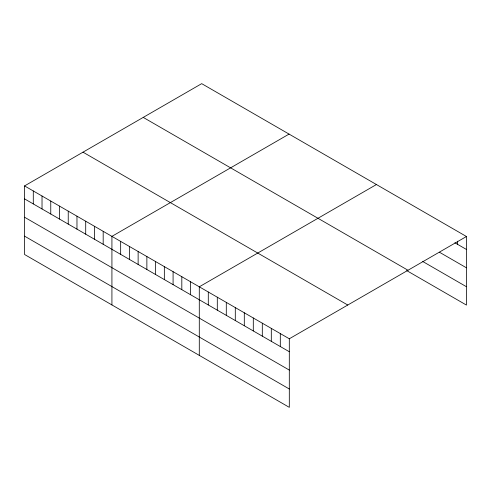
<?xml version="1.0" encoding="UTF-8"?>
<svg xmlns="http://www.w3.org/2000/svg" width="491" height="491" viewBox="0 0 491 491"><rect width="100%" height="100%" fill="white"/><g stroke="black" fill="none" stroke-linecap="round" stroke-linejoin="round"><path stroke-width="0.74" d="M24.55 185.917L289.309 338.778L289.309 407.352L24.55 254.491L24.55 185.917L201.691 83.648L466.45 236.509L466.45 305.083L406.652 270.559M289.058 134.092L111.923 236.361L111.923 304.936M376.431 184.536L199.291 286.805L199.291 355.38M289.309 338.778L466.45 236.509M454.875 242.781L466.45 249.459M439.445 252.227L466.45 267.816M422.726 261.482L466.45 286.726M143.231 117.398L407.996 270.253M83.004 152.167L347.769 305.028M24.55 198.873L289.309 351.734M24.55 217.231L289.309 370.085M24.55 236.14L289.309 389.001M457.446 241.216L457.446 244.266M280.312 333.579L280.312 346.536M271.308 328.381L271.308 341.337M262.304 323.182L262.304 336.139M253.301 317.984L253.301 330.94M244.303 312.792L244.303 325.748M235.299 307.593L235.299 320.549M226.296 302.395L226.296 315.351M217.298 297.196L217.298 310.152M208.294 292.004L208.294 304.954M190.557 281.76L190.557 294.717M181.817 276.715L181.817 289.672M173.084 271.67L173.084 284.627M164.344 266.625L164.344 279.582M155.604 261.58L155.604 274.537M146.87 256.535L146.87 269.491M138.131 251.496L138.131 264.446M129.397 246.451L129.397 259.408M120.657 241.406L120.657 254.363M103.184 231.316L103.184 244.273M94.45 226.271L94.45 239.227M85.71 221.226L85.71 234.182M76.97 216.181L76.97 229.137M68.237 211.136L68.237 224.092M59.497 206.097L59.497 219.054M50.763 201.052L50.763 214.008M42.023 196.007L42.023 208.963M33.29 190.962L33.29 203.918"/></g></svg>
